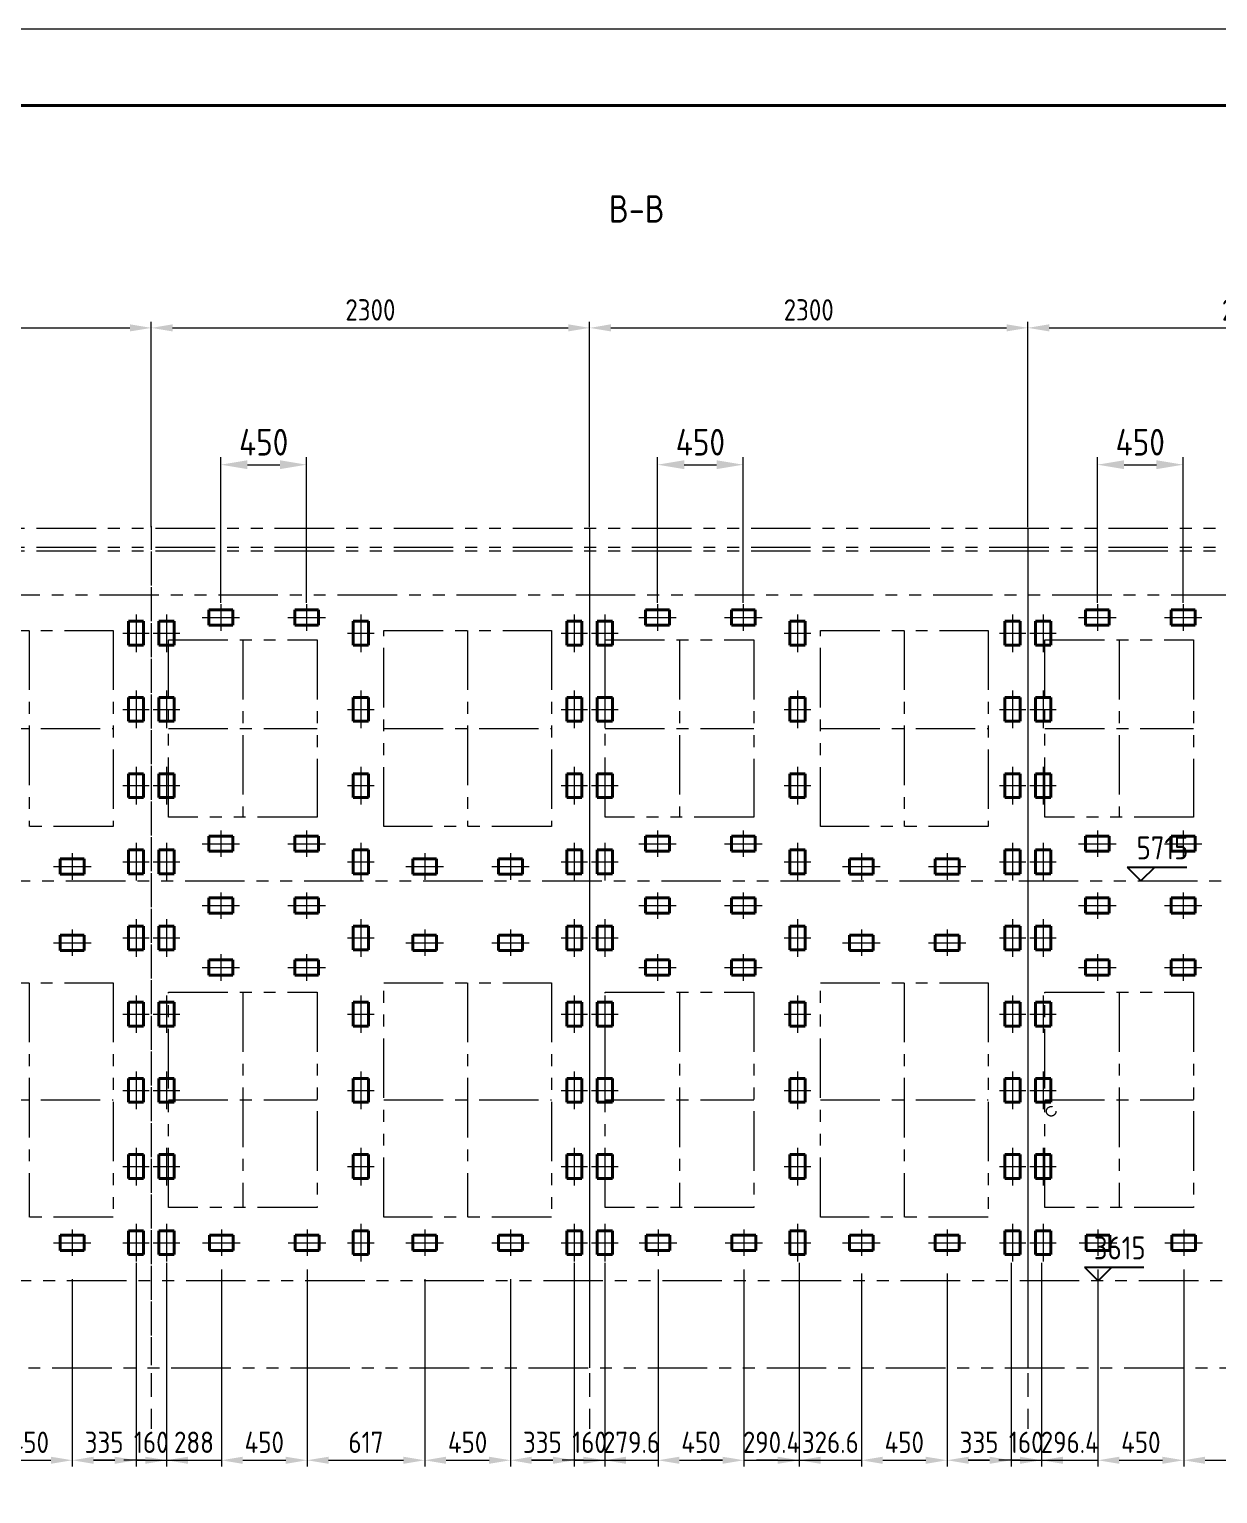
# Model space of a CAD drawing. Header units: millimetres. Extents: x 52110 to 400893, y -153728 to 31997.
# Drawn here: x 219221 to 225457, y -91424 to -83736 of the extents above; entities that cross this region are included whole.
import ezdxf
from ezdxf.enums import TextEntityAlignment as Align

# ---------------------------------------------------------------- set-up
doc = ezdxf.new("R2010")
doc.units = ezdxf.units.MM
doc.header["$LTSCALE"] = 500
for name, pattern in [('CENTER', [2, 1.25, -0.25, 0.25, -0.25]), ('DASHED2', [0.375, 0.25, -0.125]), ('PHANTOM2', [1.25, 0.625, -0.125, 0.125, -0.125, 0.125, -0.125])]:
    doc.linetypes.add(name, pattern=pattern)
for name, color, linetype, lineweight in [('2D', 4, 'PHANTOM2', 20), ('BIAOZHU', 3, 'Continuous', 25), ('SHI', 7, 'Continuous', 40), ('WEN', 3, 'Continuous', 20), ('XI', 2, 'Continuous', 20), ('XU', 6, 'DASHED2', 20), ('ZHONG', 1, 'CENTER', 20)]:
    doc.layers.add(name, color=color, linetype=linetype, lineweight=lineweight)
doc.styles.add('GB', font='gbenor.shx', dxfattribs={"bigfont": 'gbcbig.shx'})
doc.dimstyles.new('ISO-25$0', dxfattribs={"dimscale": 40, "dimtxt": 3.5, "dimasz": 3.5, "dimexe": 1, "dimexo": 0.2, "dimgap": 1.2, "dimtad": 1, "dimtoh": 1, "dimdec": 1, "dimzin": 9, "dimdsep": 46, "dimtxsty": 'GB', "dimcen": 0, "dimclrd": 3, "dimclre": 3, "dimclrt": 256, "dimadec": 0, "dimazin": 2, "dimtfac": 1, "dimtdec": 1, "dimtix": 1, "dimtmove": 0, "dimatfit": 3, "dimldrblk": 'DOTSMALL', "dimfxl": 0, "dimlwd": -1, "dimlwe": 20, "dimarcsym": 0})

# ---------------------------------------------------------------- blocks, each defined once
blk = doc.blocks.new('正标高')
at = {"layer": 'BIAOZHU'}
for p, q in [((-2.4, 2.4), (8, 2.4)), ((-2.4, 2.4), (0, 0)), ((2.4, 2.4), (0, 0))]:
    blk.add_line(p, q, dxfattribs=at)
at = {"layer": 'BIAOZHU', "style": 'GB'}
blk.add_attdef('1000', (-0.7624, 3.76), '', height=4, dxfattribs=at)
at = {"layer": 'BIAOZHU', "style": 'GB', "flags": 10}
blk.add_attdef('+', (-3.12, 3.76), '', height=4, dxfattribs=at)
blk = doc.blocks.new('A$C757A3AD5')
at = {"layer": '2D'}
for points in [[(-110, 3090), (670, 3090), (670, 2160), (-110, 2160)], [(1020, 3140), (1900, 3140), (1900, 2110), (1020, 2110)], [(-110, 1240), (670, 1240), (670, 110), (-110, 110)], [(1020, 1290), (1900, 1290), (1900, 60), (1020, 60)]]:
    blk.add_lwpolyline(points, close=True, dxfattribs=at)
at = {"layer": 'ZHONG', "color": 1, "ltscale": 0.5}
for p, q in [((280, 3090), (280, 2160)), ((1460, 3140), (1460, 2110)), ((-110, 2625), (670, 2625)), ((1020, 2625), (1900, 2625)), ((280, 1240), (280, 110)), ((1460, 1290), (1460, 60)), ((-110, 675), (670, 675)), ((1020, 675), (1900, 675))]:
    blk.add_line(p, q, dxfattribs=at)
blk = doc.blocks.new('A$C5B802F15')
at = {"layer": 'SHI', "color": 3}
for p, q in [((3680.1, 2810.6), (3760.1, 2810.6)), ((3680.1, 2685.6), (3680.1, 2810.6)), ((3760.1, 2810.6), (3760.1, 2685.6)), ((3760.1, 2685.6), (3680.1, 2685.6))]:
    blk.add_line(p, q, dxfattribs=at)
at = {"layer": 'ZHONG'}
for p, q in [((3720.1, 2846.8), (3720.1, 2649.3)), ((3650.7, 2748.1), (3789.6, 2748.1))]:
    blk.add_line(p, q, dxfattribs=at)
blk = doc.blocks.new('A$C437F63FB')
at = {"layer": 'XU'}
blk.add_line((149.5, 2283.5), (149.5, -2322.7), dxfattribs=at)
at = {"layer": 'WEN'}
for p in [(-3650.7, -893), (-3490.7, -893), (-3650.7, -1293), (-3490.7, -1293), (-3650.7, -1693), (-3490.7, -1693), (-3650.7, -2093), (-3650.7, -2093), (-3490.7, -2093), (-3490.7, -2093), (-3650.7, -2493), (-3490.7, -2493), (-3650.7, -2893), (-3490.7, -2893), (-3650.7, -3293), (-3490.7, -3293), (-3650.7, -3693), (-3490.7, -3693), (-3650.7, -4093), (-3490.7, -4093)]:
    blk.add_blockref('A$C5B802F15', p, dxfattribs=at)
blk = doc.blocks.new('A$C28FB080F')
at = {"layer": 'WEN'}
for p in [(-3650.7, 745.4), (-3650.7, 345.4), (-3650.7, -54.6), (-3650.7, -454.6), (-3650.7, -454.6), (-3650.7, -854.6), (-3650.7, -1254.6), (-3650.7, -1654.6), (-3650.7, -2054.6), (-3650.7, -2454.6)]:
    blk.add_blockref('A$C5B802F15', p, dxfattribs=at)
blk = doc.blocks.new('A$C211F6658')
at = {"layer": 'SHI'}
for p, q in [((-62.5, 40), (-62.5, -40)), ((62.5, 40), (-62.5, 40)), ((62.5, -40), (62.5, 40)), ((-62.5, -40), (62.5, -40))]:
    blk.add_line(p, q, dxfattribs=at)
at = {"layer": 'ZHONG'}
for p, q in [((-98.7, 0), (98.7, 0)), ((0, 69.5), (0, -69.5))]:
    blk.add_line(p, q, dxfattribs=at)
blk = doc.blocks.new('*D697')
at = {"layer": 'Defpoints', "color": 0}
for p in [(220675.7, -86021.6), (220225.7, -86754.3), (220675.7, -86754.3)]:
    blk.add_point(p, dxfattribs=at)
at = {"layer": 'WEN', "color": 3, "linetype": 'ByBlock', "lineweight": 20}
for p, q in [((220225.7, -86746.3), (220225.7, -85981.6)), ((220675.7, -86746.3), (220675.7, -85981.6))]:
    blk.add_line(p, q, dxfattribs=at)
at = {"layer": 'WEN', "color": 3, "linetype": 'ByBlock'}
blk.add_line((220365.7, -86021.6), (220535.7, -86021.6), dxfattribs=at)
at = {"layer": 'WEN', "color": 3}
for points in [[(220365.7, -85998.3), (220365.7, -86044.9), (220225.7, -86021.6)], [(220535.7, -85998.3), (220535.7, -86044.9), (220675.7, -86021.6)]]:
    blk.add_solid(points, dxfattribs=at)
at = {"layer": 'WEN', "insert": (220450.7, -85903.6), "char_height": 140, "attachment_point": 5, "style": 'GB'}
blk.add_mtext('450', dxfattribs=at)
blk = doc.blocks.new('_DotSmall')
at = {"color": 0, "linetype": 'ByBlock', "const_width": 0.5}
blk.add_lwpolyline([(-0.0625, 0, 1), (0.0625, 0, 1)], format="xyb", close=True, dxfattribs=at)
blk = doc.blocks.new('*D698')
at = {"layer": 'Defpoints', "color": 0}
for p in [(222967.4, -86021.6), (222517.4, -86754.3), (222967.4, -86754.3)]:
    blk.add_point(p, dxfattribs=at)
at = {"layer": 'WEN', "color": 3, "linetype": 'ByBlock', "lineweight": 20}
for p, q in [((222517.4, -86746.3), (222517.4, -85981.6)), ((222967.4, -86746.3), (222967.4, -85981.6))]:
    blk.add_line(p, q, dxfattribs=at)
at = {"layer": 'WEN', "color": 3, "linetype": 'ByBlock'}
blk.add_line((222657.4, -86021.6), (222827.4, -86021.6), dxfattribs=at)
at = {"layer": 'WEN', "color": 3}
for points in [[(222657.4, -85998.3), (222657.4, -86044.9), (222517.4, -86021.6)], [(222827.4, -85998.3), (222827.4, -86044.9), (222967.4, -86021.6)]]:
    blk.add_solid(points, dxfattribs=at)
at = {"layer": 'WEN', "insert": (222742.4, -85903.6), "char_height": 140, "attachment_point": 5, "style": 'GB'}
blk.add_mtext('450', dxfattribs=at)
blk = doc.blocks.new('*D699')
at = {"layer": 'Defpoints', "color": 0}
for p in [(225275.7, -86021.6), (224825.7, -86754.3), (225275.7, -86754.3)]:
    blk.add_point(p, dxfattribs=at)
at = {"layer": 'WEN', "color": 3, "linetype": 'ByBlock', "lineweight": 20}
for p, q in [((224825.7, -86746.3), (224825.7, -85981.6)), ((225275.7, -86746.3), (225275.7, -85981.6))]:
    blk.add_line(p, q, dxfattribs=at)
at = {"layer": 'WEN', "color": 3, "linetype": 'ByBlock'}
blk.add_line((224965.7, -86021.6), (225135.7, -86021.6), dxfattribs=at)
at = {"layer": 'WEN', "color": 3}
for points in [[(224965.7, -85998.3), (224965.7, -86044.9), (224825.7, -86021.6)], [(225135.7, -85998.3), (225135.7, -86044.9), (225275.7, -86021.6)]]:
    blk.add_solid(points, dxfattribs=at)
at = {"layer": 'WEN', "insert": (225050.7, -85903.6), "char_height": 140, "attachment_point": 5, "style": 'GB'}
blk.add_mtext('450', dxfattribs=at)
blk = doc.blocks.new('*D818')
at = {"layer": 'Defpoints', "color": 0}
for p in [(219860.7, -85303.4), (217560.7, -86356.3), (219860.7, -86356.3)]:
    blk.add_point(p, dxfattribs=at)
at = {"layer": 'WEN', "color": 3, "linetype": 'ByBlock', "lineweight": 20}
for p, q in [((217560.7, -86349.9), (217560.7, -85271.4)), ((219860.7, -86349.9), (219860.7, -85271.4))]:
    blk.add_line(p, q, dxfattribs=at)
at = {"layer": 'WEN', "color": 3, "linetype": 'ByBlock'}
blk.add_line((217672.7, -85303.4), (219748.7, -85303.4), dxfattribs=at)
at = {"layer": 'WEN', "color": 3}
for points in [[(217672.7, -85284.7), (217672.7, -85322), (217560.7, -85303.4)], [(219748.7, -85284.7), (219748.7, -85322), (219860.7, -85303.4)]]:
    blk.add_solid(points, dxfattribs=at)
at = {"layer": 'WEN', "insert": (218710.7, -85209), "char_height": 112, "attachment_point": 5, "style": 'GB'}
blk.add_mtext('2300', dxfattribs=at)
blk = doc.blocks.new('*D819')
at = {"layer": 'Defpoints', "color": 0}
for p in [(222160.7, -85303.4), (219860.7, -86356.3), (222160.7, -86356.3)]:
    blk.add_point(p, dxfattribs=at)
at = {"layer": 'WEN', "color": 3, "linetype": 'ByBlock', "lineweight": 20}
for p, q in [((219860.7, -86349.9), (219860.7, -85271.4)), ((222160.7, -86349.9), (222160.7, -85271.4))]:
    blk.add_line(p, q, dxfattribs=at)
at = {"layer": 'WEN', "color": 3, "linetype": 'ByBlock'}
blk.add_line((219972.7, -85303.4), (222048.7, -85303.4), dxfattribs=at)
at = {"layer": 'WEN', "color": 3}
for points in [[(219972.7, -85284.7), (219972.7, -85322), (219860.7, -85303.4)], [(222048.7, -85284.7), (222048.7, -85322), (222160.7, -85303.4)]]:
    blk.add_solid(points, dxfattribs=at)
at = {"layer": 'WEN', "insert": (221010.7, -85209), "char_height": 112, "attachment_point": 5, "style": 'GB'}
blk.add_mtext('2300', dxfattribs=at)
blk = doc.blocks.new('*D820')
at = {"layer": 'Defpoints', "color": 0}
for p in [(224460.8, -85303.4), (222160.7, -86356.3), (224460.8, -86356.3)]:
    blk.add_point(p, dxfattribs=at)
at = {"layer": 'WEN', "color": 3, "linetype": 'ByBlock', "lineweight": 20}
for p, q in [((222160.7, -86349.9), (222160.7, -85271.4)), ((224460.8, -86349.9), (224460.8, -85271.4))]:
    blk.add_line(p, q, dxfattribs=at)
at = {"layer": 'WEN', "color": 3, "linetype": 'ByBlock'}
blk.add_line((222272.7, -85303.4), (224348.8, -85303.4), dxfattribs=at)
at = {"layer": 'WEN', "color": 3}
for points in [[(222272.7, -85284.7), (222272.7, -85322), (222160.7, -85303.4)], [(224348.8, -85284.7), (224348.8, -85322), (224460.8, -85303.4)]]:
    blk.add_solid(points, dxfattribs=at)
at = {"layer": 'WEN', "insert": (223310.8, -85209), "char_height": 112, "attachment_point": 5, "style": 'GB'}
blk.add_mtext('2300', dxfattribs=at)
blk = doc.blocks.new('*D821')
at = {"layer": 'Defpoints', "color": 0}
for p in [(226760.7, -85303.4), (224460.8, -86356.3), (226760.7, -86477.8)]:
    blk.add_point(p, dxfattribs=at)
at = {"layer": 'WEN', "color": 3, "linetype": 'ByBlock', "lineweight": 20}
for p, q in [((224460.8, -86349.9), (224460.8, -85271.4)), ((226760.7, -86471.4), (226760.7, -85271.4))]:
    blk.add_line(p, q, dxfattribs=at)
at = {"layer": 'WEN', "color": 3, "linetype": 'ByBlock'}
blk.add_line((224572.8, -85303.4), (226648.7, -85303.4), dxfattribs=at)
at = {"layer": 'WEN', "color": 3}
for points in [[(224572.8, -85284.7), (224572.8, -85322), (224460.8, -85303.4)], [(226648.7, -85284.7), (226648.7, -85322), (226760.7, -85303.4)]]:
    blk.add_solid(points, dxfattribs=at)
at = {"layer": 'WEN', "insert": (225610.8, -85209), "char_height": 112, "attachment_point": 5, "style": 'GB'}
blk.add_mtext('2300', dxfattribs=at)
blk = doc.blocks.new('*D983')
at = {"layer": 'Defpoints', "color": 0}
for p in [(218995.7, -90261.3), (219445.7, -90290.8), (219445.7, -91248.4)]:
    blk.add_point(p, dxfattribs=at)
at = {"layer": 'WEN', "color": 3, "linetype": 'ByBlock', "lineweight": 20}
for p, q in [((218995.7, -90267.7), (218995.7, -91280.4)), ((219445.7, -90297.2), (219445.7, -91280.4))]:
    blk.add_line(p, q, dxfattribs=at)
at = {"layer": 'WEN', "color": 3, "linetype": 'ByBlock'}
blk.add_line((219107.7, -91248.4), (219333.7, -91248.4), dxfattribs=at)
at = {"layer": 'WEN', "color": 3}
for points in [[(219107.7, -91229.8), (219107.7, -91267.1), (218995.7, -91248.4)], [(219333.7, -91229.8), (219333.7, -91267.1), (219445.7, -91248.4)]]:
    blk.add_solid(points, dxfattribs=at)
at = {"layer": 'WEN', "insert": (219220.7, -91154), "char_height": 112, "attachment_point": 5, "style": 'GB'}
blk.add_mtext('450', dxfattribs=at)
blk = doc.blocks.new('*D984')
at = {"layer": 'Defpoints', "color": 0}
for p in [(219780.7, -90205.1), (219445.7, -90290.8), (219780.7, -91248.4)]:
    blk.add_point(p, dxfattribs=at)
at = {"layer": 'WEN', "color": 3, "linetype": 'ByBlock', "lineweight": 20}
for p, q in [((219780.7, -90211.5), (219780.7, -91280.4)), ((219445.7, -90297.2), (219445.7, -91280.4))]:
    blk.add_line(p, q, dxfattribs=at)
at = {"layer": 'WEN', "color": 3, "linetype": 'ByBlock'}
blk.add_line((219557.7, -91248.4), (219668.7, -91248.4), dxfattribs=at)
at = {"layer": 'WEN', "color": 3}
for points in [[(219557.7, -91229.8), (219557.7, -91267.1), (219445.7, -91248.4)], [(219668.7, -91229.8), (219668.7, -91267.1), (219780.7, -91248.4)]]:
    blk.add_solid(points, dxfattribs=at)
at = {"layer": 'WEN', "insert": (219613.2, -91154), "char_height": 112, "attachment_point": 5, "style": 'GB'}
blk.add_mtext('335', dxfattribs=at)
blk = doc.blocks.new('*D985')
at = {"layer": 'Defpoints', "color": 0}
for p in [(219780.7, -90205.1), (219940.7, -90205.1), (219940.7, -91248.4)]:
    blk.add_point(p, dxfattribs=at)
at = {"layer": 'WEN', "color": 3, "linetype": 'ByBlock', "lineweight": 20}
for p, q in [((219780.7, -90211.5), (219780.7, -91280.4)), ((219940.7, -90211.5), (219940.7, -91280.4))]:
    blk.add_line(p, q, dxfattribs=at)
at = {"layer": 'WEN', "color": 3, "linetype": 'ByBlock'}
for p, q in [((219668.7, -91248.4), (219556.7, -91248.4)), ((219780.7, -91248.4), (219940.7, -91248.4)), ((220052.7, -91248.4), (220164.7, -91248.4))]:
    blk.add_line(p, q, dxfattribs=at)
at = {"layer": 'WEN', "color": 3}
for points in [[(219668.7, -91229.8), (219668.7, -91267.1), (219780.7, -91248.4)], [(220052.7, -91229.8), (220052.7, -91267.1), (219940.7, -91248.4)]]:
    blk.add_solid(points, dxfattribs=at)
at = {"layer": 'WEN', "insert": (219860.7, -91154), "char_height": 112, "attachment_point": 5, "style": 'GB'}
blk.add_mtext('160', dxfattribs=at)
blk = doc.blocks.new('*D986')
at = {"layer": 'Defpoints', "color": 0}
for p in [(219940.7, -90205.1), (220228.8, -90240.8), (220228.8, -91248.4)]:
    blk.add_point(p, dxfattribs=at)
at = {"layer": 'WEN', "color": 3, "linetype": 'ByBlock', "lineweight": 20}
for p, q in [((219940.7, -90211.5), (219940.7, -91280.4)), ((220228.8, -90247.2), (220228.8, -91280.4))]:
    blk.add_line(p, q, dxfattribs=at)
at = {"layer": 'WEN', "color": 3, "linetype": 'ByBlock'}
for p, q in [((219828.7, -91248.4), (219716.7, -91248.4)), ((219940.7, -91248.4), (220228.8, -91248.4)), ((220340.8, -91248.4), (220452.8, -91248.4))]:
    blk.add_line(p, q, dxfattribs=at)
at = {"layer": 'WEN', "color": 3}
for points in [[(219828.7, -91229.8), (219828.7, -91267.1), (219940.7, -91248.4)], [(220340.8, -91229.8), (220340.8, -91267.1), (220228.8, -91248.4)]]:
    blk.add_solid(points, dxfattribs=at)
at = {"layer": 'WEN', "insert": (220084.7, -91154), "char_height": 112, "attachment_point": 5, "style": 'GB'}
blk.add_mtext('288', dxfattribs=at)
blk = doc.blocks.new('*D987')
at = {"layer": 'Defpoints', "color": 0}
for p in [(220228.8, -90240.8), (220678.8, -90240.8), (220678.8, -91248.4)]:
    blk.add_point(p, dxfattribs=at)
at = {"layer": 'WEN', "color": 3, "linetype": 'ByBlock', "lineweight": 20}
for p, q in [((220228.8, -90247.2), (220228.8, -91280.4)), ((220678.8, -90247.2), (220678.8, -91280.4))]:
    blk.add_line(p, q, dxfattribs=at)
at = {"layer": 'WEN', "color": 3, "linetype": 'ByBlock'}
blk.add_line((220340.8, -91248.4), (220566.8, -91248.4), dxfattribs=at)
at = {"layer": 'WEN', "color": 3}
for points in [[(220340.8, -91229.8), (220340.8, -91267.1), (220228.8, -91248.4)], [(220566.8, -91229.8), (220566.8, -91267.1), (220678.8, -91248.4)]]:
    blk.add_solid(points, dxfattribs=at)
at = {"layer": 'WEN', "insert": (220453.8, -91154), "char_height": 112, "attachment_point": 5, "style": 'GB'}
blk.add_mtext('450', dxfattribs=at)
blk = doc.blocks.new('*D988')
at = {"layer": 'Defpoints', "color": 0}
for p in [(220678.8, -90240.8), (221295.7, -90290.8), (221295.7, -91248.4)]:
    blk.add_point(p, dxfattribs=at)
at = {"layer": 'WEN', "color": 3, "linetype": 'ByBlock', "lineweight": 20}
for p, q in [((220678.8, -90247.2), (220678.8, -91280.4)), ((221295.7, -90297.2), (221295.7, -91280.4))]:
    blk.add_line(p, q, dxfattribs=at)
at = {"layer": 'WEN', "color": 3, "linetype": 'ByBlock'}
blk.add_line((220790.8, -91248.4), (221183.7, -91248.4), dxfattribs=at)
at = {"layer": 'WEN', "color": 3}
for points in [[(220790.8, -91229.8), (220790.8, -91267.1), (220678.8, -91248.4)], [(221183.7, -91229.8), (221183.7, -91267.1), (221295.7, -91248.4)]]:
    blk.add_solid(points, dxfattribs=at)
at = {"layer": 'WEN', "insert": (220987.2, -91154), "char_height": 112, "attachment_point": 5, "style": 'GB'}
blk.add_mtext('617', dxfattribs=at)
blk = doc.blocks.new('*D989')
at = {"layer": 'Defpoints', "color": 0}
for p in [(221295.7, -90290.8), (221745.7, -90290.8), (221745.7, -91248.4)]:
    blk.add_point(p, dxfattribs=at)
at = {"layer": 'WEN', "color": 3, "linetype": 'ByBlock', "lineweight": 20}
for p, q in [((221295.7, -90297.2), (221295.7, -91280.4)), ((221745.7, -90297.2), (221745.7, -91280.4))]:
    blk.add_line(p, q, dxfattribs=at)
at = {"layer": 'WEN', "color": 3, "linetype": 'ByBlock'}
blk.add_line((221407.7, -91248.4), (221633.7, -91248.4), dxfattribs=at)
at = {"layer": 'WEN', "color": 3}
for points in [[(221407.7, -91229.8), (221407.7, -91267.1), (221295.7, -91248.4)], [(221633.7, -91229.8), (221633.7, -91267.1), (221745.7, -91248.4)]]:
    blk.add_solid(points, dxfattribs=at)
at = {"layer": 'WEN', "insert": (221520.7, -91154), "char_height": 112, "attachment_point": 5, "style": 'GB'}
blk.add_mtext('450', dxfattribs=at)
blk = doc.blocks.new('*D990')
at = {"layer": 'Defpoints', "color": 0}
for p in [(222080.7, -90205.1), (221745.7, -90290.8), (222080.7, -91248.4)]:
    blk.add_point(p, dxfattribs=at)
at = {"layer": 'WEN', "color": 3, "linetype": 'ByBlock', "lineweight": 20}
for p, q in [((222080.7, -90211.5), (222080.7, -91280.4)), ((221745.7, -90297.2), (221745.7, -91280.4))]:
    blk.add_line(p, q, dxfattribs=at)
at = {"layer": 'WEN', "color": 3, "linetype": 'ByBlock'}
blk.add_line((221857.7, -91248.4), (221968.7, -91248.4), dxfattribs=at)
at = {"layer": 'WEN', "color": 3}
for points in [[(221857.7, -91229.8), (221857.7, -91267.1), (221745.7, -91248.4)], [(221968.7, -91229.8), (221968.7, -91267.1), (222080.7, -91248.4)]]:
    blk.add_solid(points, dxfattribs=at)
at = {"layer": 'WEN', "insert": (221913.2, -91154), "char_height": 112, "attachment_point": 5, "style": 'GB'}
blk.add_mtext('335', dxfattribs=at)
blk = doc.blocks.new('*D991')
at = {"layer": 'Defpoints', "color": 0}
for p in [(222080.7, -90205.1), (222240.7, -90205.1), (222240.7, -91248.4)]:
    blk.add_point(p, dxfattribs=at)
at = {"layer": 'WEN', "color": 3, "linetype": 'ByBlock', "lineweight": 20}
for p, q in [((222080.7, -90211.5), (222080.7, -91280.4)), ((222240.7, -90211.5), (222240.7, -91280.4))]:
    blk.add_line(p, q, dxfattribs=at)
at = {"layer": 'WEN', "color": 3, "linetype": 'ByBlock'}
for p, q in [((221968.7, -91248.4), (221856.7, -91248.4)), ((222080.7, -91248.4), (222240.7, -91248.4)), ((222352.7, -91248.4), (222464.7, -91248.4))]:
    blk.add_line(p, q, dxfattribs=at)
at = {"layer": 'WEN', "color": 3}
for points in [[(221968.7, -91229.8), (221968.7, -91267.1), (222080.7, -91248.4)], [(222352.7, -91229.8), (222352.7, -91267.1), (222240.7, -91248.4)]]:
    blk.add_solid(points, dxfattribs=at)
at = {"layer": 'WEN', "insert": (222160.7, -91154), "char_height": 112, "attachment_point": 5, "style": 'GB'}
blk.add_mtext('160', dxfattribs=at)
blk = doc.blocks.new('*D992')
at = {"layer": 'Defpoints', "color": 0}
for p in [(222240.7, -90205.1), (222520.4, -90240.8), (222520.4, -91248.4)]:
    blk.add_point(p, dxfattribs=at)
at = {"layer": 'WEN', "color": 3, "linetype": 'ByBlock', "lineweight": 20}
for p, q in [((222240.7, -90211.5), (222240.7, -91280.4)), ((222520.4, -90247.2), (222520.4, -91280.4))]:
    blk.add_line(p, q, dxfattribs=at)
at = {"layer": 'WEN', "color": 3, "linetype": 'ByBlock'}
for p, q in [((222128.7, -91248.4), (222016.7, -91248.4)), ((222240.7, -91248.4), (222520.4, -91248.4)), ((222632.4, -91248.4), (222744.4, -91248.4))]:
    blk.add_line(p, q, dxfattribs=at)
at = {"layer": 'WEN', "color": 3}
for points in [[(222128.7, -91229.8), (222128.7, -91267.1), (222240.7, -91248.4)], [(222632.4, -91229.8), (222632.4, -91267.1), (222520.4, -91248.4)]]:
    blk.add_solid(points, dxfattribs=at)
at = {"layer": 'WEN', "insert": (222380.6, -91154), "char_height": 112, "attachment_point": 5, "style": 'GB'}
blk.add_mtext('279.6', dxfattribs=at)
blk = doc.blocks.new('*D993')
at = {"layer": 'Defpoints', "color": 0}
for p in [(222520.4, -90240.8), (222970.4, -90240.8), (222970.4, -91248.4)]:
    blk.add_point(p, dxfattribs=at)
at = {"layer": 'WEN', "color": 3, "linetype": 'ByBlock', "lineweight": 20}
for p, q in [((222520.4, -90247.2), (222520.4, -91280.4)), ((222970.4, -90247.2), (222970.4, -91280.4))]:
    blk.add_line(p, q, dxfattribs=at)
at = {"layer": 'WEN', "color": 3, "linetype": 'ByBlock'}
blk.add_line((222632.4, -91248.4), (222858.4, -91248.4), dxfattribs=at)
at = {"layer": 'WEN', "color": 3}
for points in [[(222632.4, -91229.8), (222632.4, -91267.1), (222520.4, -91248.4)], [(222858.4, -91229.8), (222858.4, -91267.1), (222970.4, -91248.4)]]:
    blk.add_solid(points, dxfattribs=at)
at = {"layer": 'WEN', "insert": (222745.4, -91154), "char_height": 112, "attachment_point": 5, "style": 'GB'}
blk.add_mtext('450', dxfattribs=at)
blk = doc.blocks.new('*D994')
at = {"layer": 'Defpoints', "color": 0}
for p in [(222970.4, -90240.8), (223260.7, -90205.1), (223260.7, -91248.4)]:
    blk.add_point(p, dxfattribs=at)
at = {"layer": 'WEN', "color": 3, "linetype": 'ByBlock', "lineweight": 20}
for p, q in [((222970.4, -90247.2), (222970.4, -91280.4)), ((223260.7, -90211.5), (223260.7, -91280.4))]:
    blk.add_line(p, q, dxfattribs=at)
at = {"layer": 'WEN', "color": 3, "linetype": 'ByBlock'}
for p, q in [((222858.4, -91248.4), (222746.4, -91248.4)), ((222970.4, -91248.4), (223260.7, -91248.4)), ((223372.7, -91248.4), (223484.7, -91248.4))]:
    blk.add_line(p, q, dxfattribs=at)
at = {"layer": 'WEN', "color": 3}
for points in [[(222858.4, -91229.8), (222858.4, -91267.1), (222970.4, -91248.4)], [(223372.7, -91229.8), (223372.7, -91267.1), (223260.7, -91248.4)]]:
    blk.add_solid(points, dxfattribs=at)
at = {"layer": 'WEN', "insert": (223115.6, -91154), "char_height": 112, "attachment_point": 5, "style": 'GB'}
blk.add_mtext('290.4', dxfattribs=at)
blk = doc.blocks.new('*D995')
at = {"layer": 'Defpoints', "color": 0}
for p in [(223260.7, -90205.1), (223587.4, -90261.3), (223587.4, -91248.4)]:
    blk.add_point(p, dxfattribs=at)
at = {"layer": 'WEN', "color": 3, "linetype": 'ByBlock', "lineweight": 20}
for p, q in [((223260.7, -90211.5), (223260.7, -91280.4)), ((223587.4, -90267.7), (223587.4, -91280.4))]:
    blk.add_line(p, q, dxfattribs=at)
at = {"layer": 'WEN', "color": 3, "linetype": 'ByBlock'}
for p, q in [((223148.7, -91248.4), (223036.7, -91248.4)), ((223260.7, -91248.4), (223587.4, -91248.4)), ((223699.4, -91248.4), (223811.4, -91248.4))]:
    blk.add_line(p, q, dxfattribs=at)
at = {"layer": 'WEN', "color": 3}
for points in [[(223148.7, -91229.8), (223148.7, -91267.1), (223260.7, -91248.4)], [(223699.4, -91229.8), (223699.4, -91267.1), (223587.4, -91248.4)]]:
    blk.add_solid(points, dxfattribs=at)
at = {"layer": 'WEN', "insert": (223424.1, -91154), "char_height": 112, "attachment_point": 5, "style": 'GB'}
blk.add_mtext('326.6', dxfattribs=at)
blk = doc.blocks.new('*D996')
at = {"layer": 'Defpoints', "color": 0}
for p in [(223587.4, -90261.3), (224037.4, -90261.3), (224037.4, -91248.4)]:
    blk.add_point(p, dxfattribs=at)
at = {"layer": 'WEN', "color": 3, "linetype": 'ByBlock', "lineweight": 20}
for p, q in [((223587.4, -90267.7), (223587.4, -91280.4)), ((224037.4, -90267.7), (224037.4, -91280.4))]:
    blk.add_line(p, q, dxfattribs=at)
at = {"layer": 'WEN', "color": 3, "linetype": 'ByBlock'}
blk.add_line((223699.4, -91248.4), (223925.4, -91248.4), dxfattribs=at)
at = {"layer": 'WEN', "color": 3}
for points in [[(223699.4, -91229.8), (223699.4, -91267.1), (223587.4, -91248.4)], [(223925.4, -91229.8), (223925.4, -91267.1), (224037.4, -91248.4)]]:
    blk.add_solid(points, dxfattribs=at)
at = {"layer": 'WEN', "insert": (223812.4, -91154), "char_height": 112, "attachment_point": 5, "style": 'GB'}
blk.add_mtext('450', dxfattribs=at)
blk = doc.blocks.new('*D997')
at = {"layer": 'Defpoints', "color": 0}
for p in [(224372.4, -90205.1), (224037.4, -90261.3), (224372.4, -91248.4)]:
    blk.add_point(p, dxfattribs=at)
at = {"layer": 'WEN', "color": 3, "linetype": 'ByBlock', "lineweight": 20}
for p, q in [((224372.4, -90211.5), (224372.4, -91280.4)), ((224037.4, -90267.7), (224037.4, -91280.4))]:
    blk.add_line(p, q, dxfattribs=at)
at = {"layer": 'WEN', "color": 3, "linetype": 'ByBlock'}
blk.add_line((224149.4, -91248.4), (224260.4, -91248.4), dxfattribs=at)
at = {"layer": 'WEN', "color": 3}
for points in [[(224149.4, -91229.8), (224149.4, -91267.1), (224037.4, -91248.4)], [(224260.4, -91229.8), (224260.4, -91267.1), (224372.4, -91248.4)]]:
    blk.add_solid(points, dxfattribs=at)
at = {"layer": 'WEN', "insert": (224204.9, -91154), "char_height": 112, "attachment_point": 5, "style": 'GB'}
blk.add_mtext('335', dxfattribs=at)
blk = doc.blocks.new('*D998')
at = {"layer": 'Defpoints', "color": 0}
for p in [(224372.4, -90205.1), (224532.4, -90205.1), (224532.4, -91248.4)]:
    blk.add_point(p, dxfattribs=at)
at = {"layer": 'WEN', "color": 3, "linetype": 'ByBlock', "lineweight": 20}
for p, q in [((224372.4, -90211.5), (224372.4, -91280.4)), ((224532.4, -90211.5), (224532.4, -91280.4))]:
    blk.add_line(p, q, dxfattribs=at)
at = {"layer": 'WEN', "color": 3, "linetype": 'ByBlock'}
for p, q in [((224260.4, -91248.4), (224148.4, -91248.4)), ((224372.4, -91248.4), (224532.4, -91248.4)), ((224644.4, -91248.4), (224756.4, -91248.4))]:
    blk.add_line(p, q, dxfattribs=at)
at = {"layer": 'WEN', "color": 3}
for points in [[(224260.4, -91229.8), (224260.4, -91267.1), (224372.4, -91248.4)], [(224644.4, -91229.8), (224644.4, -91267.1), (224532.4, -91248.4)]]:
    blk.add_solid(points, dxfattribs=at)
at = {"layer": 'WEN', "insert": (224452.4, -91154), "char_height": 112, "attachment_point": 5, "style": 'GB'}
blk.add_mtext('160', dxfattribs=at)
blk = doc.blocks.new('*D999')
at = {"layer": 'Defpoints', "color": 0}
for p in [(224532.4, -90205.1), (224828.8, -90240.8), (224828.8, -91248.4)]:
    blk.add_point(p, dxfattribs=at)
at = {"layer": 'WEN', "color": 3, "linetype": 'ByBlock', "lineweight": 20}
for p, q in [((224532.4, -90211.5), (224532.4, -91280.4)), ((224828.8, -90247.2), (224828.8, -91280.4))]:
    blk.add_line(p, q, dxfattribs=at)
at = {"layer": 'WEN', "color": 3, "linetype": 'ByBlock'}
for p, q in [((224420.4, -91248.4), (224308.4, -91248.4)), ((224532.4, -91248.4), (224828.8, -91248.4)), ((224940.8, -91248.4), (225052.8, -91248.4))]:
    blk.add_line(p, q, dxfattribs=at)
at = {"layer": 'WEN', "color": 3}
for points in [[(224420.4, -91229.8), (224420.4, -91267.1), (224532.4, -91248.4)], [(224940.8, -91229.8), (224940.8, -91267.1), (224828.8, -91248.4)]]:
    blk.add_solid(points, dxfattribs=at)
at = {"layer": 'WEN', "insert": (224680.6, -91154), "char_height": 112, "attachment_point": 5, "style": 'GB'}
blk.add_mtext('296.4', dxfattribs=at)
blk = doc.blocks.new('*D1000')
at = {"layer": 'Defpoints', "color": 0}
for p in [(224828.8, -90240.8), (225278.8, -90240.8), (225278.8, -91248.4)]:
    blk.add_point(p, dxfattribs=at)
at = {"layer": 'WEN', "color": 3, "linetype": 'ByBlock', "lineweight": 20}
for p, q in [((224828.8, -90247.2), (224828.8, -91280.4)), ((225278.8, -90247.2), (225278.8, -91280.4))]:
    blk.add_line(p, q, dxfattribs=at)
at = {"layer": 'WEN', "color": 3, "linetype": 'ByBlock'}
blk.add_line((224940.8, -91248.4), (225166.8, -91248.4), dxfattribs=at)
at = {"layer": 'WEN', "color": 3}
for points in [[(224940.8, -91229.8), (224940.8, -91267.1), (224828.8, -91248.4)], [(225166.8, -91229.8), (225166.8, -91267.1), (225278.8, -91248.4)]]:
    blk.add_solid(points, dxfattribs=at)
at = {"layer": 'WEN', "insert": (225053.8, -91154), "char_height": 112, "attachment_point": 5, "style": 'GB'}
blk.add_mtext('450', dxfattribs=at)
blk = doc.blocks.new('*D1001')
at = {"layer": 'Defpoints', "color": 0}
for p in [(225278.8, -90240.8), (225895.7, -90290.8), (225895.7, -91248.4)]:
    blk.add_point(p, dxfattribs=at)
at = {"layer": 'WEN', "color": 3, "linetype": 'ByBlock', "lineweight": 20}
for p, q in [((225278.8, -90247.2), (225278.8, -91280.4)), ((225895.7, -90297.2), (225895.7, -91280.4))]:
    blk.add_line(p, q, dxfattribs=at)
at = {"layer": 'WEN', "color": 3, "linetype": 'ByBlock'}
blk.add_line((225390.8, -91248.4), (225783.7, -91248.4), dxfattribs=at)
at = {"layer": 'WEN', "color": 3}
for points in [[(225390.8, -91229.8), (225390.8, -91267.1), (225278.8, -91248.4)], [(225783.7, -91229.8), (225783.7, -91267.1), (225895.7, -91248.4)]]:
    blk.add_solid(points, dxfattribs=at)
at = {"layer": 'WEN', "insert": (225587.2, -91154), "char_height": 112, "attachment_point": 5, "style": 'GB'}
blk.add_mtext('617', dxfattribs=at)

msp = doc.modelspace()

# ---------------------------------------------------------------- linework, layer by layer
at = {"layer": '2D'}
for p, q in [((232695.73524, -86356.32185), (211505.73524, -86356.32185)), ((232695.73524, -86456.32185), (211209.73524, -86456.32185)), ((232695.73524, -86476.32185), (211505.73524, -86476.32185)), ((232400.73524, -86706.32185), (211505.73524, -86706.32185)), ((211912.73524, -88206.3152), (231940.67763, -88206.3152)), ((232230.73524, -90306.32185), (211679.73524, -90306.32185)), ((211215.73542, -90762.32185), (232700.73524, -90762.32185))]:
    msp.add_line(p, q, dxfattribs=at)
at = {"layer": 'SHI'}
msp.add_lwpolyline([(206489.78782, -107095.7778), (238729.78782, -107095.7778), (238729.78782, -84135.7778), (206489.78782, -84135.7778)], close=True, dxfattribs=at)
at = {"layer": 'XI'}
msp.add_lwpolyline([(205489.78782, -107495.7778), (239129.78782, -107495.7778), (239129.78782, -83735.7778), (205489.78782, -83735.7778)], close=True, dxfattribs=at)
at = {"layer": 'XU'}
for p, q in [((219860.73863, -86343.82185), (219860.73863, -90749.82185)), ((222160.73863, -86356.32185), (222160.73863, -90762.32185)), ((224460.76566, -86356.32185), (224460.76566, -90762.32185))]:
    msp.add_line(p, q, dxfattribs=at)
msp.add_circle((224583.11711, -89416.3152), 25, dxfattribs=at)

# ---------------------------------------------------------------- block references
at = {"layer": 'SHI'}
for p in [(220225.73863, -86823.81852), (220675.73863, -86823.81852), (222517.36566, -86823.81852), (222967.36566, -86823.81852), (224825.73863, -86823.81852), (225275.73863, -86823.81852), (220225.73863, -88011.3152), (220675.73863, -88011.3152), (222517.36566, -88011.3152), (222967.36566, -88011.3152), (224825.73863, -88011.3152), (225275.73863, -88011.3152), (219445.73863, -88131.3152), (221295.73863, -88131.3152), (221745.73863, -88131.3152), (223587.36566, -88131.3152), (224037.36566, -88131.3152), (220225.73863, -88336.3152), (220675.73863, -88336.3152), (222517.36566, -88336.3152), (222967.36566, -88336.3152), (224825.73863, -88336.3152), (225275.73863, -88336.3152), (219445.73863, -88531.3152), (221295.73863, -88531.3152), (221745.73863, -88531.3152), (223587.36566, -88531.3152), (224037.36566, -88531.3152), (220225.73863, -88661.3152), (220675.73863, -88661.3152), (222517.36566, -88661.3152), (222967.36566, -88661.3152), (224825.73863, -88661.3152), (225275.73863, -88661.3152), (219445.55451, -90106.32185), (220228.57129, -90106.32185), (220678.57129, -90106.32185), (221295.73863, -90106.32185), (221745.73863, -90106.32185), (222520.38244, -90106.32185), (222970.38244, -90106.32185), (223587.36566, -90106.32185), (224037.36566, -90106.32185), (224828.75541, -90106.32185), (225278.75541, -90106.32185)]:
    msp.add_blockref('A$C211F6658', p, dxfattribs=at)
ref = msp.add_blockref('正标高', (225054.44316, -88206.3152), dxfattribs=dict(at, xscale=30, yscale=30, zscale=30))
ref.add_attrib('1000', '5715', (225031.57116, -88093.5152), dxfattribs={"layer": 'BIAOZHU', "height": 120, "style": 'GB'})
ref = msp.add_blockref('正标高', (224830.23106, -90306.32185), dxfattribs=dict(at, xscale=30, yscale=30, zscale=30))
ref.add_attrib('1000', '3615', (224807.35906, -90193.52185), dxfattribs={"layer": 'BIAOZHU', "height": 120, "style": 'GB'})
at = {"layer": 'WEN'}
for name, p in [('A$C437F63FB', (219711.24863, -88761.39625)), ('A$C437F63FB', (222011.24863, -88761.39625)), ('A$C437F63FB', (224311.27566, -88761.39625)), ('A$C28FB080F', (220891.24871, -90399.76143)), ('A$C28FB080F', (223182.87574, -90399.76143)), ('A$C757A3AD5', (217760.73839, -90031.31521)), ('A$C757A3AD5', (220060.73839, -90031.31521)), ('A$C757A3AD5', (222352.36542, -90031.31521)), ('A$C757A3AD5', (224660.73839, -90031.31521))]:
    msp.add_blockref(name, p, dxfattribs=at)

# ---------------------------------------------------------------- texts
at = {"layer": 'WEN', "style": 'GB'}
msp.add_text('B-B', height=144, dxfattribs=at).set_placement((222408.71135, -84678.7243), align=Align.MIDDLE)

# ---------------------------------------------------------------- dimensions: what is measured, and where the dimension line sits
at = {"layer": 'WEN'}
for base, p1, p2, override, picture, middle in [((219860.73863, -85303.35772), (217560.73863, -86356.32185), (219860.73863, -86356.32185), {"dimscale": 32, "dimtmove": 1, "dimatfit": 0, "dimfxl": 1.25}, '*D818', (218710.73863, -85208.95772)), ((222160.73863, -85303.35772), (219860.73863, -86356.32185), (222160.73863, -86356.32185), {"dimscale": 32, "dimtmove": 1, "dimatfit": 0, "dimfxl": 1.25}, '*D819', (221010.73863, -85208.95772)), ((224460.76566, -85303.35772), (222160.73863, -86356.32185), (224460.76566, -86356.32185), {"dimscale": 32, "dimtmove": 1, "dimatfit": 0, "dimfxl": 1.25}, '*D820', (223310.75215, -85208.95772)), ((226760.73863, -85303.35772), (224460.76566, -86356.32185), (226760.73863, -86477.84966), {"dimscale": 32, "dimtmove": 1, "dimatfit": 0, "dimfxl": 1.25}, '*D821', (225610.75215, -85208.95772)), ((220675.73863, -86021.59152), (220225.73863, -86754.32846), (220675.73863, -86754.32846), {"dimtmove": 1, "dimatfit": 0, "dimfxl": 1.25}, '*D697', (220450.73863, -85903.59152)), ((222967.36566, -86021.59152), (222517.36566, -86754.32846), (222967.36566, -86754.32846), {"dimtmove": 1, "dimatfit": 0, "dimfxl": 1.25}, '*D698', (222742.36566, -85903.59152)), ((225275.73863, -86021.59152), (224825.73863, -86754.32846), (225275.73863, -86754.32846), {"dimtmove": 1, "dimatfit": 0, "dimfxl": 1.25}, '*D699', (225050.73863, -85903.59152)), ((219780.73863, -91248.41801), (219445.73863, -90290.80526), (219780.73863, -90205.05807), {"dimscale": 32, "dimtmove": 1, "dimatfit": 0, "dimfxl": 1.25}, '*D984', (219613.23863, -91154.01801)), ((219940.73863, -91248.41801), (219780.73863, -90205.05807), (219940.73863, -90205.05807), {"dimscale": 32, "dimtmove": 1, "dimatfit": 0, "dimfxl": 1.25}, '*D985', (219860.73863, -91154.01801)), ((220228.75541, -91248.41801), (219940.73863, -90205.05807), (220228.75541, -90240.80526), {"dimscale": 32, "dimtmove": 1, "dimatfit": 0, "dimfxl": 1.25}, '*D986', (220084.74702, -91154.01801)), ((220678.75541, -91248.41801), (220228.75541, -90240.80526), (220678.75541, -90240.80526), {"dimscale": 32, "dimtmove": 1, "dimatfit": 0, "dimfxl": 1.25}, '*D987', (220453.75541, -91154.01801)), ((221295.73863, -91248.41801), (220678.75541, -90240.80526), (221295.73863, -90290.80526), {"dimscale": 32, "dimtmove": 1, "dimatfit": 0, "dimfxl": 1.25}, '*D988', (220987.24702, -91154.01801)), ((222080.73863, -91248.41801), (221745.73863, -90290.80526), (222080.73863, -90205.05807), {"dimscale": 32, "dimtmove": 1, "dimatfit": 0, "dimfxl": 1.25}, '*D990', (221913.23863, -91154.01801)), ((222240.73863, -91248.41801), (222080.73863, -90205.05807), (222240.73863, -90205.05807), {"dimscale": 32, "dimtmove": 1, "dimatfit": 0, "dimfxl": 1.25}, '*D991', (222160.73863, -91154.01801)), ((222520.38244, -91248.41801), (222240.73863, -90205.05807), (222520.38244, -90240.80526), {"dimscale": 32, "dimtmove": 1, "dimatfit": 0, "dimfxl": 1.25}, '*D992', (222380.56054, -91154.01801)), ((222970.38244, -91248.41801), (222520.38244, -90240.80526), (222970.38244, -90240.80526), {"dimscale": 32, "dimtmove": 1, "dimatfit": 0, "dimfxl": 1.25}, '*D993', (222745.38244, -91154.01801)), ((223260.73863, -91248.41801), (222970.38244, -90240.80526), (223260.73863, -90205.05807), {"dimscale": 32, "dimtmove": 1, "dimatfit": 0, "dimfxl": 1.25}, '*D994', (223115.56054, -91154.01801)), ((223587.36566, -91248.41801), (223260.73863, -90205.05807), (223587.36566, -90261.3152), {"dimscale": 32, "dimtmove": 1, "dimatfit": 0, "dimfxl": 1.25}, '*D995', (223424.05215, -91154.01801)), ((224372.36566, -91248.41801), (224037.36566, -90261.3152), (224372.36566, -90205.05807), {"dimscale": 32, "dimtmove": 1, "dimatfit": 0, "dimfxl": 1.25}, '*D997', (224204.86566, -91154.01801)), ((224532.36566, -91248.41801), (224372.36566, -90205.05807), (224532.36566, -90205.05807), {"dimscale": 32, "dimtmove": 1, "dimatfit": 0, "dimfxl": 1.25}, '*D998', (224452.36566, -91154.01801)), ((224828.75541, -91248.41801), (224532.36566, -90205.05807), (224828.75541, -90240.80526), {"dimscale": 32, "dimtmove": 1, "dimatfit": 0, "dimfxl": 1.25}, '*D999', (224680.56054, -91154.01801)), ((225278.75541, -91248.41801), (224828.75541, -90240.80526), (225278.75541, -90240.80526), {"dimscale": 32, "dimtmove": 1, "dimatfit": 0, "dimfxl": 1.25}, '*D1000', (225053.75541, -91154.01801)), ((225895.73863, -91248.41801), (225278.75541, -90240.80526), (225895.73863, -90290.80526), {"dimscale": 32, "dimtmove": 1, "dimatfit": 0, "dimfxl": 1.25}, '*D1001', (225587.24702, -91154.01801)), ((219445.73863, -91248.41801), (218995.73863, -90261.3152), (219445.73863, -90290.80526), {"dimscale": 32, "dimtmove": 1, "dimatfit": 0, "dimfxl": 1.25}, '*D983', (219220.73863, -91154.01801)), ((221745.73863, -91248.41801), (221295.73863, -90290.80526), (221745.73863, -90290.80526), {"dimscale": 32, "dimtmove": 1, "dimatfit": 0, "dimfxl": 1.25}, '*D989', (221520.73863, -91154.01801)), ((224037.36566, -91248.41801), (223587.36566, -90261.3152), (224037.36566, -90261.3152), {"dimscale": 32, "dimtmove": 1, "dimatfit": 0, "dimfxl": 1.25}, '*D996', (223812.36566, -91154.01801))]:
    dim = msp.add_linear_dim(base=base, p1=p1, p2=p2, dimstyle='ISO-25$0', override=override, dxfattribs=at)
    dim.commit()
    dim.dimension.update_dxf_attribs({"geometry": picture, "text_midpoint": middle})

doc.saveas('drawing.dxf')
